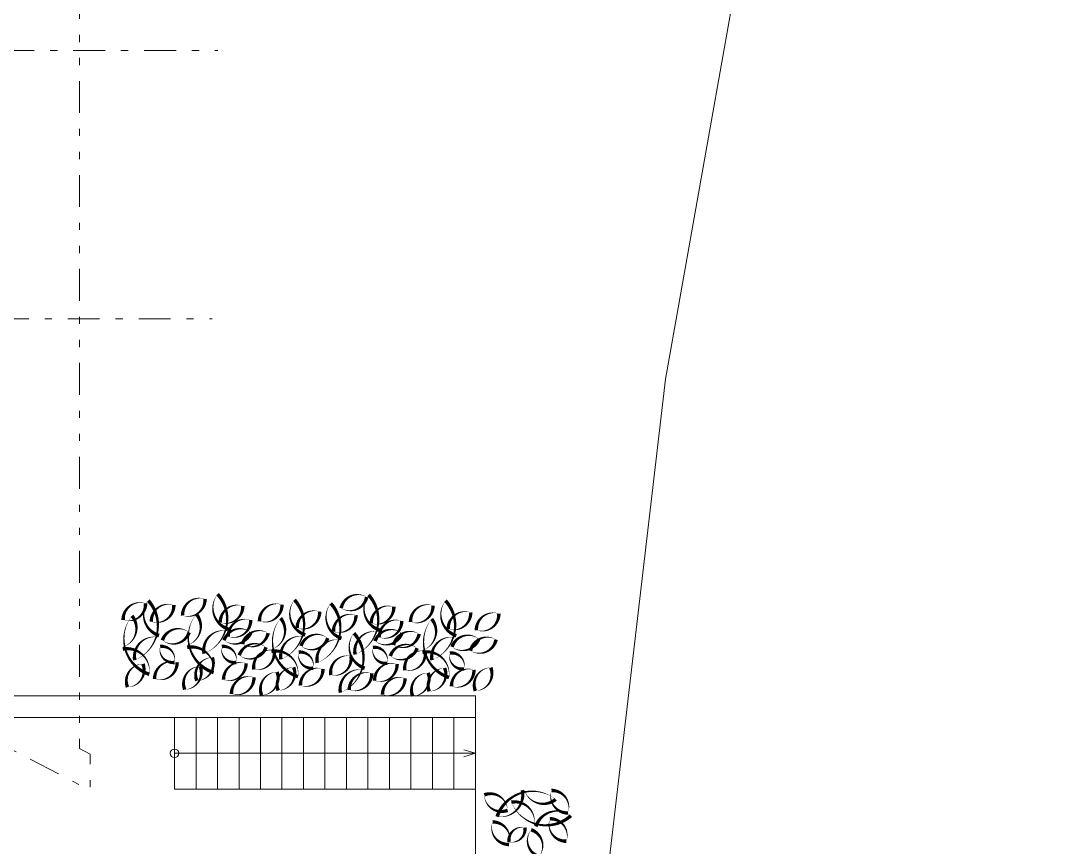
# Model space of a CAD drawing. Header units: metres. Extents: x -45 to 1930, y -347 to 488.
# Drawn here: x 158.87 to 173.36, y -36.98 to -25.44 of the extents above; entities that cross this region are included whole.
import ezdxf

# ---------------------------------------------------------------- set-up
doc = ezdxf.new("R2010")
doc.units = ezdxf.units.M
doc.linetypes.add('GETRENNT', pattern=[31.75, 12.7, -6.35, 0, -6.35, 0, -6.35])
doc.linetypes.add('ČERCHOVANÁ', pattern=[25.4, 12.7, -6.35, 0, -6.35])
for name, color, linetype in [('OSA', 7, 'ČERCHOVANÁ'), ('zariz.predmety', 203, 'Continuous'), ('ZDIVO', 1, 'Continuous')]:
    doc.layers.add(name, color=color, linetype=linetype)

msp = doc.modelspace()

# ---------------------------------------------------------------- linework, layer by layer
at = {"layer": 'OSA', "color": 253, "lineweight": 0, "ltscale": 0.035}
for p, q in [((146.749078, -25.857673), (161.622398, -25.857673)), ((146.749078, -25.857673), (161.622398, -25.857673)), ((146.750685, -25.857673), (161.624004, -25.857673)), ((146.674078, -29.606209), (161.547398, -29.606209))]:
    msp.add_line(p, q, dxfattribs=at)
at = {"layer": 'OSA', "linetype": 'Continuous', "lineweight": 0}
for p, q in [((158.493172, -34.866604), (165.220491, -34.866604)), ((165.220491, -34.866604), (165.220491, -36.166604)), ((158.493172, -35.166604), (165.220491, -35.166604)), ((161.020491, -35.166604), (161.020491, -36.166604)), ((161.320491, -35.166604), (161.320491, -36.166604)), ((161.620491, -35.166604), (161.620491, -36.166604)), ((161.920491, -35.166604), (161.920491, -36.166604)), ((162.220491, -35.166604), (162.220491, -36.166604)), ((162.520491, -35.166604), (162.520491, -36.166604)), ((162.820491, -35.166604), (162.820491, -36.166604)), ((163.120491, -35.166604), (163.120491, -36.166604)), ((163.420491, -35.166604), (163.420491, -36.166604)), ((163.720491, -35.166604), (163.720491, -36.166604)), ((164.020491, -35.166604), (164.020491, -36.166604)), ((164.320491, -35.166604), (164.320491, -36.166604)), ((164.620491, -35.166604), (164.620491, -36.166604)), ((164.920491, -35.166604), (164.920491, -36.166604)), ((165.220491, -35.666604), (165.057986, -35.618451)), ((161.020491, -35.666604), (165.220491, -35.666604)), ((165.220491, -35.666604), (165.057986, -35.714757)), ((161.020491, -36.166604), (165.220491, -36.166604)), ((165.220491, -36.166604), (165.220491, -46.043131))]:
    msp.add_line(p, q, dxfattribs=at)
msp.add_circle((161.020491, -35.666604), 0.059727, dxfattribs=at)
at = {"layer": 'zariz.predmety', "color": 253, "linetype": 'Continuous', "ltscale": 0.001}
for points in [[(161.621628, -33.445313, 0, 0, 0.520567051), (161.621628, -33.445313, 0, 0.05, 0.520567051), (161.771459, -33.933675, 0, 0.05, 0.520567051), (161.749779, -33.956777, 0, 0.05, 0.520567051), (161.432684, -34.276148, 0, 0.05, 0.520567051), (161.621628, -33.445313, 0.05, 0.05, 0)], [(163.346343, -33.641729, 0, 0, 0.520567051), (163.346343, -33.641729, 0, 0.05, 0.520567051), (163.702913, -33.486276, 0, 0.05, 0.520567051), (163.346343, -33.641729, 0.05, 0.05, 0)], [(163.729748, -33.456897, 0, 0, 0.520567051), (163.729748, -33.456897, 0, 0.05, 0.520567051), (163.879579, -33.94526, 0, 0.05, 0.520567051), (163.857898, -33.968361, 0, 0.05, 0.520567051), (163.540804, -34.287733, 0, 0.05, 0.520567051), (163.729748, -33.456897, 0.05, 0.05, 0)], [(160.616457, -33.5754, 0, 0, 0.520567051), (160.616457, -33.5754, 0, 0.05, 0.520567051), (160.302716, -33.805344, 0, 0.05, 0.520567051), (160.616457, -33.5754, 0.05, 0.05, 0)], [(160.654348, -33.534945, 0, 0, 0.520567051), (160.654348, -33.534945, 0, 0.05, 0.520567051), (160.804179, -34.023308, 0, 0.05, 0.520567051), (160.782498, -34.046409, 0, 0.05, 0.520567051), (160.465404, -34.365781, 0, 0.05, 0.520567051), (160.654348, -33.534945, 0.05, 0.05, 0)], [(161.010671, -33.598526, 0, 0, 0.520567051), (161.010671, -33.598526, 0, 0.05, 0.520567051), (160.69693, -33.828471, 0, 0.05, 0.520567051), (161.010671, -33.598526, 0.05, 0.05, 0)], [(161.446979, -33.513554, 0, 0, 0.520567051), (161.446979, -33.513554, 0, 0.05, 0.520567051), (161.133238, -33.743499, 0, 0.05, 0.520567051), (161.446979, -33.513554, 0.05, 0.05, 0)], [(161.973223, -33.610577, 0, 0, 0.520567051), (161.973223, -33.610577, 0, 0.05, 0.520567051), (161.659482, -33.840522, 0, 0.05, 0.520567051), (161.973223, -33.610577, 0.05, 0.05, 0)], [(162.520203, -33.593082, 0, 0, 0.520567051), (162.520203, -33.593082, 0, 0.05, 0.520567051), (162.206462, -33.823026, 0, 0.05, 0.520567051), (162.520203, -33.593082, 0.05, 0.05, 0)], [(162.694853, -33.52484, 0, 0, 0.520567051), (162.694853, -33.52484, 0, 0.05, 0.520567051), (162.844684, -34.013202, 0, 0.05, 0.520567051), (162.823003, -34.036304, 0, 0.05, 0.520567051), (162.505909, -34.355676, 0, 0.05, 0.520567051), (162.694853, -33.52484, 0.05, 0.05, 0)], [(163.201103, -33.573683, 0, 0, 0.520567051), (163.201103, -33.573683, 0, 0.05, 0.520567051), (163.350934, -34.062046, 0, 0.05, 0.520567051), (163.329253, -34.085147, 0, 0.05, 0.520567051), (163.012159, -34.404519, 0, 0.05, 0.520567051), (163.201103, -33.573683, 0.05, 0.05, 0)], [(164.081343, -33.622162, 0, 0, 0.520567051), (164.081343, -33.622162, 0, 0.05, 0.520567051), (163.767602, -33.852107, 0, 0.05, 0.520567051), (164.081343, -33.622162, 0.05, 0.05, 0)], [(164.628323, -33.604666, 0, 0, 0.520567051), (164.628323, -33.604666, 0, 0.05, 0.520567051), (164.314582, -33.834611, 0, 0.05, 0.520567051), (164.628323, -33.604666, 0.05, 0.05, 0)], [(164.802972, -33.536425, 0, 0, 0.520567051), (164.802972, -33.536425, 0, 0.05, 0.520567051), (164.952803, -34.024787, 0, 0.05, 0.520567051), (164.931123, -34.047888, 0, 0.05, 0.520567051), (164.614029, -34.36726, 0, 0.05, 0.520567051), (164.802972, -33.536425, 0.05, 0.05, 0)], [(160.668206, -34.564746, 0, 0, 0.520567051), (160.668206, -34.564746, 0, 0.05, 0.520567051), (160.298446, -34.212291, 0, 0.05, 0.520567051), (160.306039, -34.181533, 0, 0.05, 0.520567051), (160.426147, -33.747803, 0, 0.05, 0.520567051), (160.668206, -34.564746, 0.05, 0.05, 0)], [(161.566552, -34.540622, 0, 0, 0.520567051), (161.566552, -34.540622, 0, 0.05, 0.520567051), (161.196792, -34.188167, 0, 0.05, 0.520567051), (161.204384, -34.157408, 0, 0.05, 0.520567051), (161.324493, -33.723679, 0, 0.05, 0.520567051), (161.566552, -34.540622, 0.05, 0.05, 0)], [(163.046447, -33.690105, 0, 0, 0.520567051), (163.046447, -33.690105, 0, 0.05, 0.520567051), (162.732707, -33.920049, 0, 0.05, 0.520567051), (163.046447, -33.690105, 0.05, 0.05, 0)], [(163.552698, -33.738948, 0, 0, 0.520567051), (163.552698, -33.738948, 0, 0.05, 0.520567051), (163.238957, -33.968893, 0, 0.05, 0.520567051), (163.552698, -33.738948, 0.05, 0.05, 0)], [(165.154567, -33.701689, 0, 0, 0.520567051), (165.154567, -33.701689, 0, 0.05, 0.520567051), (164.840826, -33.931634, 0, 0.05, 0.520567051), (165.154567, -33.701689, 0.05, 0.05, 0)], [(165.547153, -33.718634, 0, 0, 0.520567051), (165.547153, -33.718634, 0, 0.05, 0.520567051), (165.233412, -33.948579, 0, 0.05, 0.520567051), (165.547153, -33.718634, 0.05, 0.05, 0)], [(162.083896, -33.80705, 0, 0, 0.520567051), (162.083896, -33.80705, 0, 0.05, 0.520567051), (161.770155, -34.036995, 0, 0.05, 0.520567051), (162.083896, -33.80705, 0.05, 0.05, 0)], [(162.742706, -34.597293, 0, 0, 0.520567051), (162.742706, -34.597293, 0, 0.05, 0.520567051), (162.372946, -34.244838, 0, 0.05, 0.520567051), (162.380538, -34.214079, 0, 0.05, 0.520567051), (162.500647, -33.78035, 0, 0.05, 0.520567051), (162.742706, -34.597293, 0.05, 0.05, 0)], [(164.192015, -33.818635, 0, 0, 0.520567051), (164.192015, -33.818635, 0, 0.05, 0.520567051), (163.878275, -34.048579, 0, 0.05, 0.520567051), (164.192015, -33.818635, 0.05, 0.05, 0)], [(164.850826, -34.608877, 0, 0, 0.520567051), (164.850826, -34.608877, 0, 0.05, 0.520567051), (164.481065, -34.256422, 0, 0.05, 0.520567051), (164.488658, -34.225664, 0, 0.05, 0.520567051), (164.608767, -33.791935, 0, 0.05, 0.520567051), (164.850826, -34.608877, 0.05, 0.05, 0)], [(161.224204, -33.979077, 0, 0, 0.520567051), (161.224204, -33.979077, 0, 0.05, 0.520567051), (160.851231, -34.089527, 0, 0.05, 0.520567051), (161.224204, -33.979077, 0.05, 0.05, 0)], [(162.085613, -33.979243, 0, 0, 0.520567051), (162.085613, -33.979243, 0, 0.05, 0.520567051), (161.71264, -34.089693, 0, 0.05, 0.520567051), (162.085613, -33.979243, 0.05, 0.05, 0)], [(161.970371, -34.144648, 0, 0, 0.520567051), (161.970371, -34.144648, 0, 0.05, 0.520567051), (162.326941, -33.989196, 0, 0.05, 0.520567051), (161.970371, -34.144648, 0.05, 0.05, 0)], [(163.158837, -34.058771, 0, 0, 0.520567051), (163.158837, -34.058771, 0, 0.05, 0.520567051), (162.785864, -34.16922, 0, 0.05, 0.520567051), (163.158837, -34.058771, 0.05, 0.05, 0)], [(163.524535, -33.989792, 0, 0, 0.520567051), (163.524535, -33.989792, 0, 0.05, 0.520567051), (163.674366, -34.478154, 0, 0.05, 0.520567051), (163.652685, -34.501256, 0, 0.05, 0.520567051), (163.335591, -34.820628, 0, 0.05, 0.520567051), (163.524535, -33.989792, 0.05, 0.05, 0)], [(164.193732, -33.990828, 0, 0, 0.520567051), (164.193732, -33.990828, 0, 0.05, 0.520567051), (163.820759, -34.101278, 0, 0.05, 0.520567051), (164.193732, -33.990828, 0.05, 0.05, 0)], [(164.078491, -34.156232, 0, 0, 0.520567051), (164.078491, -34.156232, 0, 0.05, 0.520567051), (164.435061, -34.00078, 0, 0.05, 0.520567051), (164.078491, -34.156232, 0.05, 0.05, 0)], [(165.266957, -34.070355, 0, 0, 0.520567051), (165.266957, -34.070355, 0, 0.05, 0.520567051), (164.893984, -34.180805, 0, 0.05, 0.520567051), (165.266957, -34.070355, 0.05, 0.05, 0)], [(165.151715, -34.23576, 0, 0, 0.520567051), (165.151715, -34.23576, 0, 0.05, 0.520567051), (165.508285, -34.080307, 0, 0.05, 0.520567051), (165.151715, -34.23576, 0.05, 0.05, 0)], [(161.019918, -34.398358, 0, 0, 0.520567051), (161.019918, -34.398358, 0, 0.05, 0.520567051), (160.820209, -34.176065, 0, 0.05, 0.520567051), (161.019918, -34.398358, 0.05, 0.05, 0)], [(161.881327, -34.398525, 0, 0, 0.520567051), (161.881327, -34.398525, 0, 0.05, 0.520567051), (161.681617, -34.176232, 0, 0.05, 0.520567051), (161.881327, -34.398525, 0.05, 0.05, 0)], [(162.297428, -34.187601, 0, 0, 0.520567051), (162.297428, -34.187601, 0, 0.05, 0.520567051), (161.924455, -34.298051, 0, 0.05, 0.520567051), (162.297428, -34.187601, 0.05, 0.05, 0)], [(163.989447, -34.410109, 0, 0, 0.520567051), (163.989447, -34.410109, 0, 0.05, 0.520567051), (163.789737, -34.187816, 0, 0.05, 0.520567051), (163.989447, -34.410109, 0.05, 0.05, 0)], [(164.405548, -34.199186, 0, 0, 0.520567051), (164.405548, -34.199186, 0, 0.05, 0.520567051), (164.032575, -34.309636, 0, 0.05, 0.520567051), (164.405548, -34.199186, 0.05, 0.05, 0)], [(161.546788, -34.329824, 0, 0, 0.520567051), (161.546788, -34.329824, 0, 0.05, 0.520567051), (161.331339, -34.65369, 0, 0.05, 0.520567051), (161.546788, -34.329824, 0.05, 0.05, 0)], [(162.127219, -34.496706, 0, 0, 0.520567051), (162.127219, -34.496706, 0, 0.05, 0.520567051), (162.41032, -34.229944, 0, 0.05, 0.520567051), (162.127219, -34.496706, 0.05, 0.05, 0)], [(162.954552, -34.478052, 0, 0, 0.520567051), (162.954552, -34.478052, 0, 0.05, 0.520567051), (162.754842, -34.255759, 0, 0.05, 0.520567051), (162.954552, -34.478052, 0.05, 0.05, 0)], [(163.200444, -34.576233, 0, 0, 0.520567051), (163.200444, -34.576233, 0, 0.05, 0.520567051), (163.483545, -34.309472, 0, 0.05, 0.520567051), (163.200444, -34.576233, 0.05, 0.05, 0)], [(164.235339, -34.50829, 0, 0, 0.520567051), (164.235339, -34.50829, 0, 0.05, 0.520567051), (164.51844, -34.241529, 0, 0.05, 0.520567051), (164.235339, -34.50829, 0.05, 0.05, 0)], [(165.062671, -34.489636, 0, 0, 0.520567051), (165.062671, -34.489636, 0, 0.05, 0.520567051), (164.862962, -34.267344, 0, 0.05, 0.520567051), (165.062671, -34.489636, 0.05, 0.05, 0)], [(160.579507, -34.419457, 0, 0, 0.520567051), (160.579507, -34.419457, 0, 0.05, 0.520567051), (160.364058, -34.743323, 0, 0.05, 0.520567051), (160.579507, -34.419457, 0.05, 0.05, 0)], [(160.742356, -34.62867, 0, 0, 0.520567051), (160.742356, -34.62867, 0, 0.05, 0.520567051), (161.056097, -34.398726, 0, 0.05, 0.520567051), (160.742356, -34.62867, 0.05, 0.05, 0)], [(161.378111, -34.452898, 0, 0, 0.520567051), (161.378111, -34.452898, 0, 0.05, 0.520567051), (161.162662, -34.776764, 0, 0.05, 0.520567051), (161.378111, -34.452898, 0.05, 0.05, 0)], [(161.704908, -34.640721, 0, 0, 0.520567051), (161.704908, -34.640721, 0, 0.05, 0.520567051), (162.018648, -34.410777, 0, 0.05, 0.520567051), (161.704908, -34.640721, 0.05, 0.05, 0)], [(162.683105, -34.466335, 0, 0, 0.520567051), (162.683105, -34.466335, 0, 0.05, 0.520567051), (162.467656, -34.790201, 0, 0.05, 0.520567051), (162.683105, -34.466335, 0.05, 0.05, 0)], [(162.778132, -34.720249, 0, 0, 0.520567051), (162.778132, -34.720249, 0, 0.05, 0.520567051), (163.091873, -34.490304, 0, 0.05, 0.520567051), (162.778132, -34.720249, 0.05, 0.05, 0)], [(163.813027, -34.652306, 0, 0, 0.520567051), (163.813027, -34.652306, 0, 0.05, 0.520567051), (164.126768, -34.422362, 0, 0.05, 0.520567051), (163.813027, -34.652306, 0.05, 0.05, 0)], [(164.791225, -34.47792, 0, 0, 0.520567051), (164.791225, -34.47792, 0, 0.05, 0.520567051), (164.575776, -34.801786, 0, 0.05, 0.520567051), (164.791225, -34.47792, 0.05, 0.05, 0)], [(164.886252, -34.731833, 0, 0, 0.520567051), (164.886252, -34.731833, 0, 0.05, 0.520567051), (165.199993, -34.501889, 0, 0.05, 0.520567051), (164.886252, -34.731833, 0.05, 0.05, 0)], [(165.434788, -34.471057, 0, 0, 0.520567051), (165.434788, -34.471057, 0, 0.05, 0.520567051), (165.219338, -34.794924, 0, 0.05, 0.520567051), (165.434788, -34.471057, 0.05, 0.05, 0)], [(161.81558, -34.837194, 0, 0, 0.520567051), (161.81558, -34.837194, 0, 0.05, 0.520567051), (162.129321, -34.60725, 0, 0.05, 0.520567051), (161.81558, -34.837194, 0.05, 0.05, 0)], [(162.451336, -34.532425, 0, 0, 0.520567051), (162.451336, -34.532425, 0, 0.05, 0.520567051), (162.235886, -34.856291, 0, 0.05, 0.520567051), (162.451336, -34.532425, 0.05, 0.05, 0)], [(163.773255, -34.552432, 0, 0, 0.520567051), (163.773255, -34.552432, 0, 0.05, 0.520567051), (163.459514, -34.782377, 0, 0.05, 0.520567051), (163.773255, -34.552432, 0.05, 0.05, 0)], [(163.9237, -34.848779, 0, 0, 0.520567051), (163.9237, -34.848779, 0, 0.05, 0.520567051), (164.237441, -34.618834, 0, 0.05, 0.520567051), (163.9237, -34.848779, 0.05, 0.05, 0)], [(164.559455, -34.54401, 0, 0, 0.520567051), (164.559455, -34.54401, 0, 0.05, 0.520567051), (164.344006, -34.867876, 0, 0.05, 0.520567051), (164.559455, -34.54401, 0.05, 0.05, 0)], [(165.522894, -36.550894, 0, 0, 0.520567051), (165.522894, -36.550894, 0, 0.05, 0.520567051), (165.875349, -36.181134, 0, 0.05, 0.520567051), (165.906107, -36.188726, 0, 0.05, 0.520567051), (166.339837, -36.308835, 0, 0.05, 0.520567051), (165.522894, -36.550894, 0.05, 0.05, 0)], [(166.51224, -36.499144, 0, 0, 0.520567051), (166.51224, -36.499144, 0, 0.05, 0.520567051), (166.282296, -36.185404, 0, 0.05, 0.520567051), (166.51224, -36.499144, 0.05, 0.05, 0)], [(165.668183, -36.462195, 0, 0, 0.520567051), (165.668183, -36.462195, 0, 0.05, 0.520567051), (165.344317, -36.246746, 0, 0.05, 0.520567051), (165.668183, -36.462195, 0.05, 0.05, 0)], [(166.552695, -36.537035, 0, 0, 0.520567051), (166.552695, -36.537035, 0, 0.05, 0.520567051), (166.064332, -36.686866, 0, 0.05, 0.520567051), (166.041231, -36.665186, 0, 0.05, 0.520567051), (165.721859, -36.348091, 0, 0.05, 0.520567051), (166.552695, -36.537035, 0.05, 0.05, 0)], [(165.45897, -36.625044, 0, 0, 0.520567051), (165.45897, -36.625044, 0, 0.05, 0.520567051), (165.688914, -36.938784, 0, 0.05, 0.520567051), (165.45897, -36.625044, 0.05, 0.05, 0)], [(166.489114, -36.893359, 0, 0, 0.520567051), (166.489114, -36.893359, 0, 0.05, 0.520567051), (166.259169, -36.579618, 0, 0.05, 0.520567051), (166.489114, -36.893359, 0.05, 0.05, 0)], [(165.689282, -36.902606, 0, 0, 0.520567051), (165.689282, -36.902606, 0, 0.05, 0.520567051), (165.911575, -36.702896, 0, 0.05, 0.520567051), (165.689282, -36.902606, 0.05, 0.05, 0)], [(166.108563, -37.106891, 0, 0, 0.520567051), (166.108563, -37.106891, 0, 0.05, 0.520567051), (165.998113, -36.733919, 0, 0.05, 0.520567051), (166.108563, -37.106891, 0.05, 0.05, 0)]]:
    msp.add_lwpolyline(points, format="xyseb", close=True, dxfattribs=at)
at = {"layer": 'ZDIVO', "linetype": 'Continuous', "lineweight": 0, "flags": 128}
msp.add_lwpolyline([(166.325758, -46.833055), (143.183432, -30.29346), (142.741859, -30.019693), (142.651262, 7.836083), (146.725913, 7.633634), (157.126179, 7.416588), (173.355135, 6.497163), (171.758768, -9.17884), (169.47157, -21.436195), (167.875314, -30.444402), (166.433603, -42.7286)], close=True, dxfattribs=at)
at = {"layer": 'ZDIVO', "linetype": 'GETRENNT', "lineweight": 0, "ltscale": 0.035, "flags": 128}
msp.add_lwpolyline([(148.393172, -11.360871), (159.693172, -11.360871), (159.693172, -35.600022), (159.842651, -35.678025), (159.842651, -36.185611), (148.393172, -30.210871)], close=True, dxfattribs=at)

doc.saveas('drawing.dxf')
